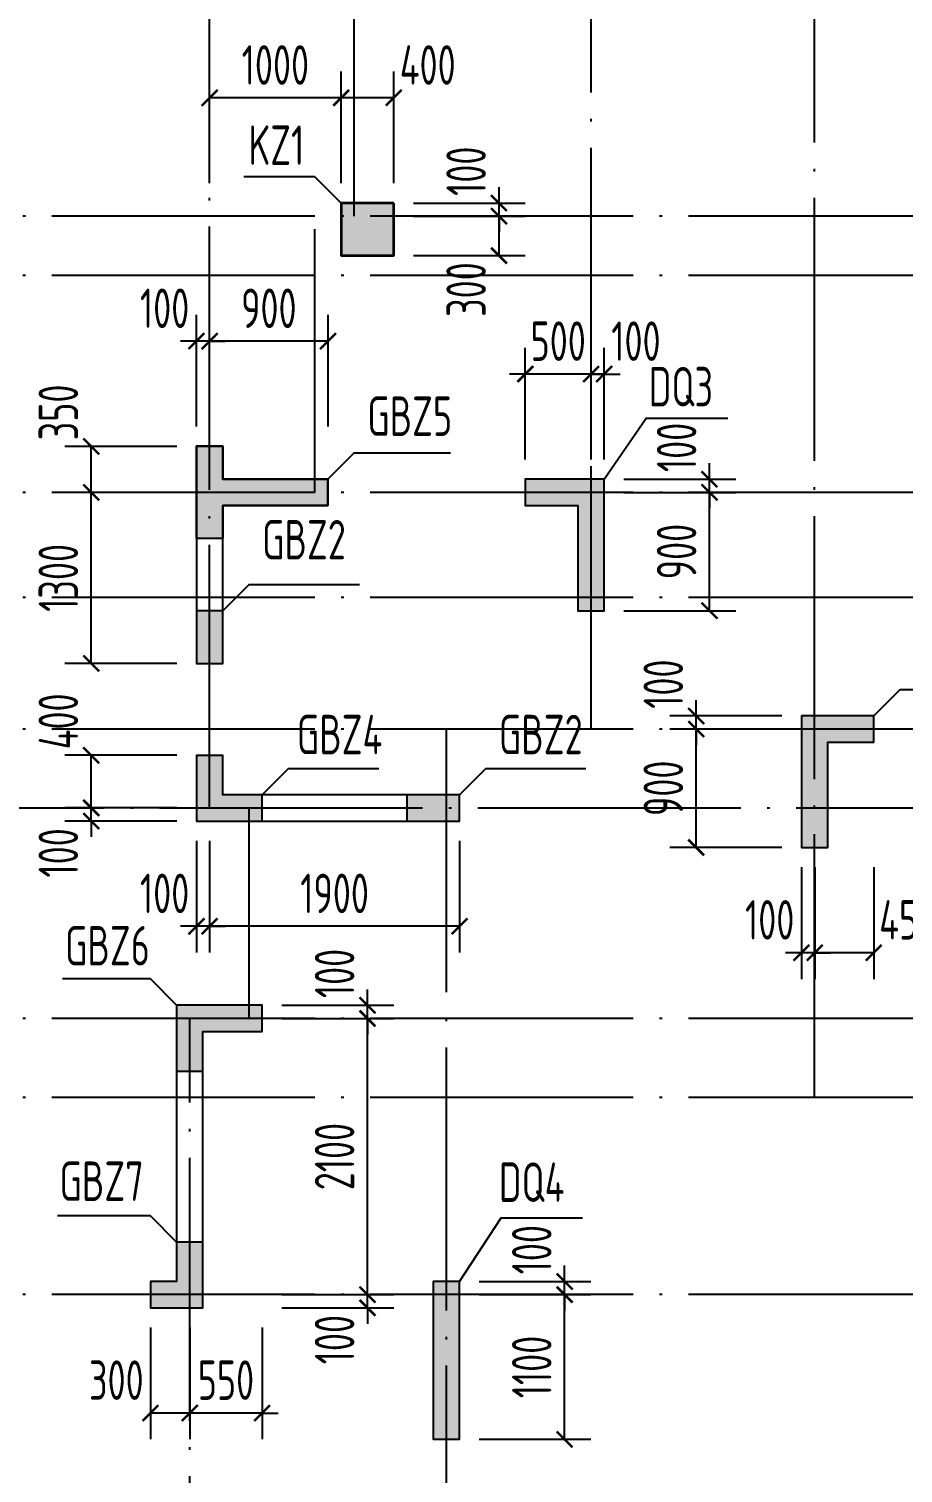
# Model space of a CAD drawing. Extents: x -668857 to 185752, y -270966 to 286822.
# Drawn here: x -304923 to -298277, y 133016 to 143997 of the extents above; entities that cross this region are included whole.
import ezdxf
from ezdxf.enums import TextEntityAlignment as Align

# ---------------------------------------------------------------- set-up
doc = ezdxf.new("R2010")
doc.units = 0
doc.header["$LTSCALE"] = 1000
doc.linetypes.add('DOTE', pattern=[2.42, 2, -0.2, 0.02, -0.2])
doc.layers.get('0').update_dxf_attribs({"linetype": 'CONTINUOUS'})
doc.layers.get('DEFPOINTS').update_dxf_attribs({"linetype": 'CONTINUOUS'})
for name, color, linetype in [('A-DOTE', 10, 'DOTE'), ('COLU_DE_TEXT', 7, 'CONTINUOUS'), ('LABEL', 1, 'CONTINUOUS'), ('S-Q墙实线', 6, 'CONTINUOUS'), ('S-Q墙标注', 3, 'CONTINUOUS'), ('S-X详图填充', 252, 'CONTINUOUS'), ('S-X详图实线', 4, 'CONTINUOUS'), ('S-Z柱实线', 6, 'CONTINUOUS'), ('S-Z柱编号', 6, 'CONTINUOUS')]:
    doc.layers.add(name, color=color, linetype=linetype)
doc.styles.add('TSSD_REIN', font='tssdeng.shx', dxfattribs={"width": 0.7, "height": 300, "bigfont": 'tssdchn.shx'})
doc.styles.add('结构文字', font='zstxt.shx', dxfattribs={"width": 0.7, "bigfont": 'zshz.shx'})
doc.dimstyles.new('STRUCK', dxfattribs={"dimtxt": 400, "dimasz": 121, "dimexe": 200, "dimexo": 150, "dimgap": 115, "dimtad": 1, "dimdec": 0, "dimdsep": 46, "dimtxsty": '结构文字', "dimblk": 'ARCHTICK', "dimcen": 400, "dimclrd": 3, "dimclre": 3, "dimclrt": 7, "dimadec": 0, "dimazin": 0, "dimtfac": 1, "dimtdec": 0, "dimtix": 1, "dimtmove": 2, "dimatfit": 3, "dimldrblk": '_DIMX', "dimfxl": 1, "dimtolj": 1, "dimtzin": 0, "dimarcsym": 0})

# ---------------------------------------------------------------- blocks, each defined once
blk = doc.blocks.new('20210726.16350016')
at = {"layer": 'A-DOTE'}
for p, q in [((18500, 13100.3), (18500, 21100)), ((19600, 17600), (19600, 21100)), ((21400, 13700), (21400, 21100)), ((23100, 10900), (23100, 21100)), ((55600, 17600), (3600, 17600)), ((19300, 15500), (19300, 17600)), ((55600, 17150), (3600, 17150)), ((55600, 15500), (3600, 15500)), ((55600, 14700), (3600, 14700)), ((55600, 13700), (3600, 13700)), ((20299.8, 13700), (20300, 3600)), ((3600, 13100.3), (55600, 13100.3)), ((18800, 11500), (18800, 13100)), ((55600, 11500), (3600, 11500)), ((18350, 3600), (18350, 11500)), ((55600, 10900), (3600, 10900)), ((55600, 9400), (3600, 9400))]:
    blk.add_line(p, q, dxfattribs=at)
blk = doc.blocks.new('_ArchTick')
at = {"color": 0, "linetype": 'ByBlock', "const_width": 0.15}
blk.add_lwpolyline([(-0.5, -0.5), (0.5, 0.5)], dxfattribs=at)
blk = doc.blocks.new('*D3234')
at = {"layer": 'DEFPOINTS', "color": 0, "transparency": 16777216}
for p in [(-301650, 134373), (-300850, 134373), (-301650, 133273)]:
    blk.add_point(p, dxfattribs=at)
at = {"layer": 'S-Q墙标注', "color": 3, "lineweight": -2, "transparency": 16777216}
for p, q in [((-301500, 134373), (-300650, 134373)), ((-300850, 133273), (-300850, 134373)), ((-301500, 133273), (-300650, 133273))]:
    blk.add_line(p, q, dxfattribs=at)
at = {"layer": 'S-Q墙标注', "color": 3, "lineweight": -2, "transparency": 16777216, "xscale": 121, "yscale": 121, "zscale": 121}
for p, rotation in [((-300850, 134373), 90), ((-300850, 133273), 270)]:
    blk.add_blockref('_ArchTick', p, dxfattribs=dict(at, rotation=rotation))
at = {"layer": 'S-Q墙标注', "color": 7, "transparency": 16777216, "insert": (-301100, 133823), "char_height": 300, "attachment_point": 5, "rotation": 90, "style": 'TSSD_REIN'}
blk.add_mtext('\\A1;1100', dxfattribs=at)
blk = doc.blocks.new('_DIMX')
blk.add_line((-150, 0), (150, 0))
at = {"const_width": 50}
blk.add_lwpolyline([(-70, -70), (70, 70)], dxfattribs=at)
blk = doc.blocks.new('*D3235')
at = {"layer": 'DEFPOINTS', "color": 0, "transparency": 16777216}
for p in [(-301650, 134473), (-300850, 134473), (-301650, 134373)]:
    blk.add_point(p, dxfattribs=at)
at = {"layer": 'S-Q墙标注', "color": 3, "lineweight": -2, "transparency": 16777216}
for p, q in [((-300850, 134473), (-300850, 134594)), ((-301500, 134473), (-300650, 134473)), ((-300850, 134373), (-300850, 134473)), ((-301500, 134373), (-300650, 134373)), ((-300850, 134373), (-300850, 134252))]:
    blk.add_line(p, q, dxfattribs=at)
at = {"layer": 'S-Q墙标注', "color": 3, "lineweight": -2, "transparency": 16777216, "xscale": 121, "yscale": 121, "zscale": 121}
for p, rotation in [((-300850, 134473), 270), ((-300850, 134373), 90)]:
    blk.add_blockref('_ArchTick', p, dxfattribs=dict(at, rotation=rotation))
at = {"layer": 'S-Q墙标注', "color": 7, "transparency": 16777216, "insert": (-301100, 134715), "char_height": 300, "attachment_point": 5, "rotation": 90, "style": 'TSSD_REIN'}
blk.add_mtext('\\A1;100', dxfattribs=at)
blk = doc.blocks.new('*D3244')
at = {"layer": 'DEFPOINTS', "color": 0, "transparency": 16777216}
for p in [(-299850, 138673), (-299050, 138673), (-299050, 137773)]:
    blk.add_point(p, dxfattribs=at)
at = {"layer": 'S-Q墙标注', "color": 3, "lineweight": -2, "transparency": 16777216}
for p, q in [((-299200, 138673), (-300050, 138673)), ((-299850, 137773), (-299850, 138673)), ((-299200, 137773), (-300050, 137773))]:
    blk.add_line(p, q, dxfattribs=at)
at = {"layer": 'S-Q墙标注', "color": 3, "lineweight": -2, "transparency": 16777216, "xscale": 121, "yscale": 121, "zscale": 121}
for p, rotation in [((-299850, 138673), 90), ((-299850, 137773), 270)]:
    blk.add_blockref('_ArchTick', p, dxfattribs=dict(at, rotation=rotation))
at = {"layer": 'S-Q墙标注', "color": 7, "transparency": 16777216, "insert": (-300100, 138223), "char_height": 300, "attachment_point": 5, "rotation": 90, "style": 'TSSD_REIN'}
blk.add_mtext('\\A1;900', dxfattribs=at)
blk = doc.blocks.new('*D3245')
at = {"layer": 'DEFPOINTS', "color": 0, "transparency": 16777216}
for p in [(-299850, 138773), (-299050, 138773), (-299050, 138673)]:
    blk.add_point(p, dxfattribs=at)
at = {"layer": 'S-Q墙标注', "color": 3, "lineweight": -2, "transparency": 16777216}
for p, q in [((-299850, 138773), (-299850, 138894)), ((-299200, 138773), (-300050, 138773)), ((-299850, 138673), (-299850, 138773)), ((-299200, 138673), (-300050, 138673)), ((-299850, 138673), (-299850, 138552))]:
    blk.add_line(p, q, dxfattribs=at)
at = {"layer": 'S-Q墙标注', "color": 3, "lineweight": -2, "transparency": 16777216, "xscale": 121, "yscale": 121, "zscale": 121}
for p, rotation in [((-299850, 138773), 270), ((-299850, 138673), 90)]:
    blk.add_blockref('_ArchTick', p, dxfattribs=dict(at, rotation=rotation))
at = {"layer": 'S-Q墙标注', "color": 7, "transparency": 16777216, "insert": (-300100, 139015), "char_height": 300, "attachment_point": 5, "rotation": 90, "style": 'TSSD_REIN'}
blk.add_mtext('\\A1;100', dxfattribs=at)
blk = doc.blocks.new('*D3246')
at = {"layer": 'DEFPOINTS', "color": 0, "transparency": 16777216}
for p in [(-298949, 137773), (-298500, 137773), (-298949, 136973)]:
    blk.add_point(p, dxfattribs=at)
at = {"layer": 'S-Q墙标注', "color": 3, "lineweight": -2, "transparency": 16777216}
for p, q in [((-298949, 137623), (-298949, 136773)), ((-298500, 137623), (-298500, 136773)), ((-298500, 136973), (-298949, 136973))]:
    blk.add_line(p, q, dxfattribs=at)
at = {"layer": 'S-Q墙标注', "color": 3, "lineweight": -2, "transparency": 16777216, "xscale": 121, "yscale": 121, "zscale": 121, "rotation": 180}
blk.add_blockref('_ArchTick', (-298949, 136973), dxfattribs=at)
at = {"layer": 'S-Q墙标注', "color": 3, "lineweight": -2, "transparency": 16777216, "xscale": 121, "yscale": 121, "zscale": 121}
blk.add_blockref('_ArchTick', (-298500, 136973), dxfattribs=at)
at = {"layer": 'S-Q墙标注', "color": 7, "transparency": 16777216, "insert": (-298242, 137223), "char_height": 300, "attachment_point": 5, "style": 'TSSD_REIN'}
blk.add_mtext('\\A1;450', dxfattribs=at)
blk = doc.blocks.new('*D3247')
at = {"layer": 'DEFPOINTS', "color": 0, "transparency": 16777216}
for p in [(-299050, 137773), (-298949, 137773), (-299050, 136973)]:
    blk.add_point(p, dxfattribs=at)
at = {"layer": 'S-Q墙标注', "color": 3, "lineweight": -2, "transparency": 16777216}
for p, q in [((-299050, 137623), (-299050, 136773)), ((-298949, 137623), (-298949, 136773)), ((-299050, 136973), (-299171, 136973)), ((-298949, 136973), (-299050, 136973)), ((-298949, 136973), (-298828, 136973))]:
    blk.add_line(p, q, dxfattribs=at)
at = {"layer": 'S-Q墙标注', "color": 3, "lineweight": -2, "transparency": 16777216, "xscale": 121, "yscale": 121, "zscale": 121}
blk.add_blockref('_ArchTick', (-299050, 136973), dxfattribs=at)
at = {"layer": 'S-Q墙标注', "color": 3, "lineweight": -2, "transparency": 16777216, "xscale": 121, "yscale": 121, "zscale": 121, "rotation": 180}
blk.add_blockref('_ArchTick', (-298949, 136973), dxfattribs=at)
at = {"layer": 'S-Q墙标注', "color": 7, "transparency": 16777216, "insert": (-299291, 137223), "char_height": 300, "attachment_point": 5, "style": 'TSSD_REIN'}
blk.add_mtext('\\A1;100', dxfattribs=at)
blk = doc.blocks.new('*D3248')
at = {"layer": 'DEFPOINTS', "color": 0, "transparency": 16777216}
for p in [(-304449, 138074), (-303649, 138074), (-303649, 137974)]:
    blk.add_point(p, dxfattribs=at)
at = {"layer": 'S-Q墙标注', "color": 3, "lineweight": -2, "transparency": 16777216}
for p, q in [((-304449, 138074), (-304449, 138195)), ((-303799, 138074), (-304649, 138074)), ((-304449, 137974), (-304449, 138074)), ((-303799, 137974), (-304649, 137974)), ((-304449, 137974), (-304449, 137853))]:
    blk.add_line(p, q, dxfattribs=at)
at = {"layer": 'S-Q墙标注', "color": 3, "lineweight": -2, "transparency": 16777216, "xscale": 121, "yscale": 121, "zscale": 121}
for p, rotation in [((-304449, 138074), 270), ((-304449, 137974), 90)]:
    blk.add_blockref('_ArchTick', p, dxfattribs=dict(at, rotation=rotation))
at = {"layer": 'S-Q墙标注', "color": 7, "transparency": 16777216, "insert": (-304699, 137732), "char_height": 300, "attachment_point": 5, "rotation": 90, "style": 'TSSD_REIN'}
blk.add_mtext('\\A1;100', dxfattribs=at)
blk = doc.blocks.new('*D3249')
at = {"layer": 'DEFPOINTS', "color": 0, "transparency": 16777216}
for p in [(-304449, 138474), (-303649, 138474), (-303649, 138074)]:
    blk.add_point(p, dxfattribs=at)
at = {"layer": 'S-Q墙标注', "color": 3, "lineweight": -2, "transparency": 16777216}
for p, q in [((-303799, 138474), (-304649, 138474)), ((-304449, 138074), (-304449, 138474)), ((-303799, 138074), (-304649, 138074))]:
    blk.add_line(p, q, dxfattribs=at)
at = {"layer": 'S-Q墙标注', "color": 3, "lineweight": -2, "transparency": 16777216, "xscale": 121, "yscale": 121, "zscale": 121}
for p, rotation in [((-304449, 138474), 90), ((-304449, 138074), 270)]:
    blk.add_blockref('_ArchTick', p, dxfattribs=dict(at, rotation=rotation))
at = {"layer": 'S-Q墙标注', "color": 7, "transparency": 16777216, "insert": (-304699, 138732), "char_height": 300, "attachment_point": 5, "rotation": 90, "style": 'TSSD_REIN'}
blk.add_mtext('\\A1;400', dxfattribs=at)
blk = doc.blocks.new('*D3250')
at = {"layer": 'DEFPOINTS', "color": 0, "transparency": 16777216}
for p in [(-303549, 137974), (-301649, 137974), (-303549, 137174)]:
    blk.add_point(p, dxfattribs=at)
at = {"layer": 'S-Q墙标注', "color": 3, "lineweight": -2, "transparency": 16777216}
for p, q in [((-303549, 137824), (-303549, 136974)), ((-301649, 137824), (-301649, 136974)), ((-301649, 137174), (-303549, 137174))]:
    blk.add_line(p, q, dxfattribs=at)
at = {"layer": 'S-Q墙标注', "color": 3, "lineweight": -2, "transparency": 16777216, "xscale": 121, "yscale": 121, "zscale": 121, "rotation": 180}
blk.add_blockref('_ArchTick', (-303549, 137174), dxfattribs=at)
at = {"layer": 'S-Q墙标注', "color": 3, "lineweight": -2, "transparency": 16777216, "xscale": 121, "yscale": 121, "zscale": 121}
blk.add_blockref('_ArchTick', (-301649, 137174), dxfattribs=at)
at = {"layer": 'S-Q墙标注', "color": 7, "transparency": 16777216, "insert": (-302599, 137424), "char_height": 300, "attachment_point": 5, "style": 'TSSD_REIN'}
blk.add_mtext('\\A1;1900', dxfattribs=at)
blk = doc.blocks.new('*D3251')
at = {"layer": 'DEFPOINTS', "color": 0, "transparency": 16777216}
for p in [(-303649, 137974), (-303549, 137974), (-303649, 137174)]:
    blk.add_point(p, dxfattribs=at)
at = {"layer": 'S-Q墙标注', "color": 3, "lineweight": -2, "transparency": 16777216}
for p, q in [((-303649, 137824), (-303649, 136974)), ((-303549, 137824), (-303549, 136974)), ((-303649, 137174), (-303770, 137174)), ((-303549, 137174), (-303649, 137174)), ((-303549, 137174), (-303428, 137174))]:
    blk.add_line(p, q, dxfattribs=at)
at = {"layer": 'S-Q墙标注', "color": 3, "lineweight": -2, "transparency": 16777216, "xscale": 121, "yscale": 121, "zscale": 121}
blk.add_blockref('_ArchTick', (-303649, 137174), dxfattribs=at)
at = {"layer": 'S-Q墙标注', "color": 3, "lineweight": -2, "transparency": 16777216, "xscale": 121, "yscale": 121, "zscale": 121, "rotation": 180}
blk.add_blockref('_ArchTick', (-303549, 137174), dxfattribs=at)
at = {"layer": 'S-Q墙标注', "color": 7, "transparency": 16777216, "insert": (-303891, 137424), "char_height": 300, "attachment_point": 5, "style": 'TSSD_REIN'}
blk.add_mtext('\\A1;100', dxfattribs=at)
blk = doc.blocks.new('*D3252')
at = {"layer": 'DEFPOINTS', "color": 0, "transparency": 16777216}
for p in [(-300549, 140473), (-299749, 140473), (-300549, 139573)]:
    blk.add_point(p, dxfattribs=at)
at = {"layer": 'S-Q墙标注', "color": 3, "lineweight": -2, "transparency": 16777216}
for p, q in [((-300399, 140473), (-299549, 140473)), ((-299749, 139573), (-299749, 140473)), ((-300399, 139573), (-299549, 139573))]:
    blk.add_line(p, q, dxfattribs=at)
at = {"layer": 'S-Q墙标注', "color": 3, "lineweight": -2, "transparency": 16777216, "xscale": 121, "yscale": 121, "zscale": 121}
for p, rotation in [((-299749, 140473), 90), ((-299749, 139573), 270)]:
    blk.add_blockref('_ArchTick', p, dxfattribs=dict(at, rotation=rotation))
at = {"layer": 'S-Q墙标注', "color": 7, "transparency": 16777216, "insert": (-299999, 140023), "char_height": 300, "attachment_point": 5, "rotation": 90, "style": 'TSSD_REIN'}
blk.add_mtext('\\A1;900', dxfattribs=at)
blk = doc.blocks.new('*D3253')
at = {"layer": 'DEFPOINTS', "color": 0, "transparency": 16777216}
for p in [(-300549, 140573), (-299749, 140573), (-300549, 140473)]:
    blk.add_point(p, dxfattribs=at)
at = {"layer": 'S-Q墙标注', "color": 3, "lineweight": -2, "transparency": 16777216}
for p, q in [((-299749, 140573), (-299749, 140694)), ((-300399, 140573), (-299549, 140573)), ((-299749, 140473), (-299749, 140573)), ((-300399, 140473), (-299549, 140473)), ((-299749, 140473), (-299749, 140352))]:
    blk.add_line(p, q, dxfattribs=at)
at = {"layer": 'S-Q墙标注', "color": 3, "lineweight": -2, "transparency": 16777216, "xscale": 121, "yscale": 121, "zscale": 121}
for p, rotation in [((-299749, 140573), 270), ((-299749, 140473), 90)]:
    blk.add_blockref('_ArchTick', p, dxfattribs=dict(at, rotation=rotation))
at = {"layer": 'S-Q墙标注', "color": 7, "transparency": 16777216, "insert": (-299999, 140815), "char_height": 300, "attachment_point": 5, "rotation": 90, "style": 'TSSD_REIN'}
blk.add_mtext('\\A1;100', dxfattribs=at)
blk = doc.blocks.new('*D3254')
at = {"layer": 'DEFPOINTS', "color": 0, "transparency": 16777216}
for p in [(-300649, 141373), (-300649, 140573), (-300549, 140573)]:
    blk.add_point(p, dxfattribs=at)
at = {"layer": 'S-Q墙标注', "color": 3, "lineweight": -2, "transparency": 16777216}
for p, q in [((-300649, 140723), (-300649, 141573)), ((-300549, 140723), (-300549, 141573)), ((-300649, 141373), (-300770, 141373)), ((-300549, 141373), (-300649, 141373)), ((-300549, 141373), (-300428, 141373))]:
    blk.add_line(p, q, dxfattribs=at)
at = {"layer": 'S-Q墙标注', "color": 3, "lineweight": -2, "transparency": 16777216, "xscale": 121, "yscale": 121, "zscale": 121}
blk.add_blockref('_ArchTick', (-300649, 141373), dxfattribs=at)
at = {"layer": 'S-Q墙标注', "color": 3, "lineweight": -2, "transparency": 16777216, "xscale": 121, "yscale": 121, "zscale": 121, "rotation": 180}
blk.add_blockref('_ArchTick', (-300549, 141373), dxfattribs=at)
at = {"layer": 'S-Q墙标注', "color": 7, "transparency": 16777216, "insert": (-300308, 141623), "char_height": 300, "attachment_point": 5, "style": 'TSSD_REIN'}
blk.add_mtext('\\A1;100', dxfattribs=at)
blk = doc.blocks.new('*D3255')
at = {"layer": 'DEFPOINTS', "color": 0, "transparency": 16777216}
for p in [(-301149, 141373), (-301149, 140573), (-300649, 140573)]:
    blk.add_point(p, dxfattribs=at)
at = {"layer": 'S-Q墙标注', "color": 3, "lineweight": -2, "transparency": 16777216}
for p, q in [((-301149, 140723), (-301149, 141573)), ((-300649, 140723), (-300649, 141573)), ((-301149, 141373), (-301270, 141373)), ((-300649, 141373), (-301149, 141373)), ((-300649, 141373), (-300528, 141373))]:
    blk.add_line(p, q, dxfattribs=at)
at = {"layer": 'S-Q墙标注', "color": 3, "lineweight": -2, "transparency": 16777216, "xscale": 121, "yscale": 121, "zscale": 121}
blk.add_blockref('_ArchTick', (-301149, 141373), dxfattribs=at)
at = {"layer": 'S-Q墙标注', "color": 3, "lineweight": -2, "transparency": 16777216, "xscale": 121, "yscale": 121, "zscale": 121, "rotation": 180}
blk.add_blockref('_ArchTick', (-300649, 141373), dxfattribs=at)
at = {"layer": 'S-Q墙标注', "color": 7, "transparency": 16777216, "insert": (-300899, 141623), "char_height": 300, "attachment_point": 5, "style": 'TSSD_REIN'}
blk.add_mtext('\\A1;500', dxfattribs=at)
blk = doc.blocks.new('*D3256')
at = {"layer": 'DEFPOINTS', "color": 0, "transparency": 16777216}
for p in [(-303149, 134373), (-302349, 134373), (-303149, 134273)]:
    blk.add_point(p, dxfattribs=at)
at = {"layer": 'S-Q墙标注', "color": 3, "lineweight": -2, "transparency": 16777216}
for p, q in [((-302349, 134373), (-302349, 134494)), ((-302999, 134373), (-302149, 134373)), ((-302349, 134273), (-302349, 134373)), ((-302999, 134273), (-302149, 134273)), ((-302349, 134273), (-302349, 134152))]:
    blk.add_line(p, q, dxfattribs=at)
at = {"layer": 'S-Q墙标注', "color": 3, "lineweight": -2, "transparency": 16777216, "xscale": 121, "yscale": 121, "zscale": 121}
for p, rotation in [((-302349, 134373), 270), ((-302349, 134273), 90)]:
    blk.add_blockref('_ArchTick', p, dxfattribs=dict(at, rotation=rotation))
at = {"layer": 'S-Q墙标注', "color": 7, "transparency": 16777216, "insert": (-302599, 134031), "char_height": 300, "attachment_point": 5, "rotation": 90, "style": 'TSSD_REIN'}
blk.add_mtext('\\A1;100', dxfattribs=at)
blk = doc.blocks.new('*D3257')
at = {"layer": 'DEFPOINTS', "color": 0, "transparency": 16777216}
for p in [(-303149, 136473), (-302349, 136473), (-303149, 134373)]:
    blk.add_point(p, dxfattribs=at)
at = {"layer": 'S-Q墙标注', "color": 3, "lineweight": -2, "transparency": 16777216}
for p, q in [((-302999, 136473), (-302149, 136473)), ((-302349, 134373), (-302349, 136473)), ((-302999, 134373), (-302149, 134373))]:
    blk.add_line(p, q, dxfattribs=at)
at = {"layer": 'S-Q墙标注', "color": 3, "lineweight": -2, "transparency": 16777216, "xscale": 121, "yscale": 121, "zscale": 121}
for p, rotation in [((-302349, 136473), 90), ((-302349, 134373), 270)]:
    blk.add_blockref('_ArchTick', p, dxfattribs=dict(at, rotation=rotation))
at = {"layer": 'S-Q墙标注', "color": 7, "transparency": 16777216, "insert": (-302599, 135423), "char_height": 300, "attachment_point": 5, "rotation": 90, "style": 'TSSD_REIN'}
blk.add_mtext('\\A1;2100', dxfattribs=at)
blk = doc.blocks.new('*D3258')
at = {"layer": 'DEFPOINTS', "color": 0, "transparency": 16777216}
for p in [(-303149, 136573), (-302349, 136573), (-303149, 136473)]:
    blk.add_point(p, dxfattribs=at)
at = {"layer": 'S-Q墙标注', "color": 3, "lineweight": -2, "transparency": 16777216}
for p, q in [((-302349, 136573), (-302349, 136694)), ((-302999, 136573), (-302149, 136573)), ((-302349, 136473), (-302349, 136573)), ((-302999, 136473), (-302149, 136473)), ((-302349, 136473), (-302349, 136352))]:
    blk.add_line(p, q, dxfattribs=at)
at = {"layer": 'S-Q墙标注', "color": 3, "lineweight": -2, "transparency": 16777216, "xscale": 121, "yscale": 121, "zscale": 121}
for p, rotation in [((-302349, 136573), 270), ((-302349, 136473), 90)]:
    blk.add_blockref('_ArchTick', p, dxfattribs=dict(at, rotation=rotation))
at = {"layer": 'S-Q墙标注', "color": 7, "transparency": 16777216, "insert": (-302599, 136815), "char_height": 300, "attachment_point": 5, "rotation": 90, "style": 'TSSD_REIN'}
blk.add_mtext('\\A1;100', dxfattribs=at)
blk = doc.blocks.new('*D3628')
at = {"layer": 'DEFPOINTS', "color": 0, "transparency": 16777216}
for p in [(-303699, 134273), (-303150, 134273), (-303699, 133473)]:
    blk.add_point(p, dxfattribs=at)
at = {"layer": 'S-Q墙标注', "color": 3, "lineweight": -2, "transparency": 16777216}
for p, q in [((-303699, 134123), (-303699, 133273)), ((-303150, 134123), (-303150, 133273)), ((-303699, 133473), (-303820, 133473)), ((-303150, 133473), (-303699, 133473)), ((-303150, 133473), (-303029, 133473))]:
    blk.add_line(p, q, dxfattribs=at)
at = {"layer": 'S-Q墙标注', "color": 3, "lineweight": -2, "transparency": 16777216, "xscale": 121, "yscale": 121, "zscale": 121}
blk.add_blockref('_ArchTick', (-303699, 133473), dxfattribs=at)
at = {"layer": 'S-Q墙标注', "color": 3, "lineweight": -2, "transparency": 16777216, "xscale": 121, "yscale": 121, "zscale": 121, "rotation": 180}
blk.add_blockref('_ArchTick', (-303150, 133473), dxfattribs=at)
at = {"layer": 'S-Q墙标注', "color": 7, "transparency": 16777216, "insert": (-303425, 133723), "char_height": 300, "attachment_point": 5, "style": 'TSSD_REIN'}
blk.add_mtext('\\A1;550', dxfattribs=at)
blk = doc.blocks.new('*D3629')
at = {"layer": 'DEFPOINTS', "color": 0, "transparency": 16777216}
for p in [(-303999, 134273), (-303699, 134273), (-303999, 133473)]:
    blk.add_point(p, dxfattribs=at)
at = {"layer": 'S-Q墙标注', "color": 3, "lineweight": -2, "transparency": 16777216}
for p, q in [((-303999, 134123), (-303999, 133273)), ((-303699, 134123), (-303699, 133273)), ((-303699, 133473), (-303999, 133473))]:
    blk.add_line(p, q, dxfattribs=at)
at = {"layer": 'S-Q墙标注', "color": 3, "lineweight": -2, "transparency": 16777216, "xscale": 121, "yscale": 121, "zscale": 121, "rotation": 180}
blk.add_blockref('_ArchTick', (-303999, 133473), dxfattribs=at)
at = {"layer": 'S-Q墙标注', "color": 3, "lineweight": -2, "transparency": 16777216, "xscale": 121, "yscale": 121, "zscale": 121}
blk.add_blockref('_ArchTick', (-303699, 133473), dxfattribs=at)
at = {"layer": 'S-Q墙标注', "color": 7, "transparency": 16777216, "insert": (-304258, 133723), "char_height": 300, "attachment_point": 5, "style": 'TSSD_REIN'}
blk.add_mtext('\\A1;300', dxfattribs=at)
blk = doc.blocks.new('*D3658')
at = {"layer": 'DEFPOINTS', "color": 0, "transparency": 16777216}
for p in [(-302149, 142673), (-301349, 142673), (-302149, 142573)]:
    blk.add_point(p, dxfattribs=at)
at = {"layer": 'S-Q墙标注', "color": 3, "lineweight": -2, "transparency": 16777216}
for p, q in [((-301349, 142673), (-301349, 142794)), ((-301999, 142673), (-301149, 142673)), ((-301349, 142573), (-301349, 142673)), ((-301999, 142573), (-301149, 142573)), ((-301349, 142573), (-301349, 142452))]:
    blk.add_line(p, q, dxfattribs=at)
at = {"layer": 'S-Q墙标注', "color": 3, "lineweight": -2, "transparency": 16777216, "xscale": 121, "yscale": 121, "zscale": 121}
for p, rotation in [((-301349, 142673), 270), ((-301349, 142573), 90)]:
    blk.add_blockref('_ArchTick', p, dxfattribs=dict(at, rotation=rotation))
at = {"layer": 'S-Q墙标注', "color": 7, "transparency": 16777216, "insert": (-301599, 142915), "char_height": 300, "attachment_point": 5, "rotation": 90, "style": 'TSSD_REIN'}
blk.add_mtext('\\A1;100', dxfattribs=at)
blk = doc.blocks.new('*D3661')
at = {"layer": 'DEFPOINTS', "color": 0, "transparency": 16777216}
for p in [(-302149, 142573), (-301349, 142573), (-302149, 142273)]:
    blk.add_point(p, dxfattribs=at)
at = {"layer": 'S-Q墙标注', "color": 3, "lineweight": -2, "transparency": 16777216}
for p, q in [((-301999, 142573), (-301149, 142573)), ((-301349, 142273), (-301349, 142573)), ((-301999, 142273), (-301149, 142273))]:
    blk.add_line(p, q, dxfattribs=at)
at = {"layer": 'S-Q墙标注', "color": 3, "lineweight": -2, "transparency": 16777216, "xscale": 121, "yscale": 121, "zscale": 121}
for p, rotation in [((-301349, 142573), 90), ((-301349, 142273), 270)]:
    blk.add_blockref('_ArchTick', p, dxfattribs=dict(at, rotation=rotation))
at = {"layer": 'S-Q墙标注', "color": 7, "transparency": 16777216, "insert": (-301599, 142015), "char_height": 300, "attachment_point": 5, "rotation": 90, "style": 'TSSD_REIN'}
blk.add_mtext('\\A1;300', dxfattribs=at)
blk = doc.blocks.new('*D3662')
at = {"layer": 'DEFPOINTS', "color": 0, "transparency": 16777216}
for p in [(-302549, 143473), (-302549, 142673), (-302149, 142673)]:
    blk.add_point(p, dxfattribs=at)
at = {"layer": 'S-Q墙标注', "color": 3, "lineweight": -2, "transparency": 16777216}
for p, q in [((-302549, 142823), (-302549, 143673)), ((-302149, 142823), (-302149, 143673)), ((-302149, 143473), (-302549, 143473))]:
    blk.add_line(p, q, dxfattribs=at)
at = {"layer": 'S-Q墙标注', "color": 3, "lineweight": -2, "transparency": 16777216, "xscale": 121, "yscale": 121, "zscale": 121, "rotation": 180}
blk.add_blockref('_ArchTick', (-302549, 143473), dxfattribs=at)
at = {"layer": 'S-Q墙标注', "color": 3, "lineweight": -2, "transparency": 16777216, "xscale": 121, "yscale": 121, "zscale": 121}
blk.add_blockref('_ArchTick', (-302149, 143473), dxfattribs=at)
at = {"layer": 'S-Q墙标注', "color": 7, "transparency": 16777216, "insert": (-301891, 143723), "char_height": 300, "attachment_point": 5, "style": 'TSSD_REIN'}
blk.add_mtext('\\A1;400', dxfattribs=at)
blk = doc.blocks.new('*D3664')
at = {"layer": 'DEFPOINTS', "color": 0, "transparency": 16777216}
for p in [(-303549, 143473), (-303549, 142673), (-302549, 142673)]:
    blk.add_point(p, dxfattribs=at)
at = {"layer": 'S-Q墙标注', "color": 3, "lineweight": -2, "transparency": 16777216}
for p, q in [((-303549, 142823), (-303549, 143673)), ((-302549, 142823), (-302549, 143673)), ((-302549, 143473), (-303549, 143473))]:
    blk.add_line(p, q, dxfattribs=at)
at = {"layer": 'S-Q墙标注', "color": 3, "lineweight": -2, "transparency": 16777216, "xscale": 121, "yscale": 121, "zscale": 121, "rotation": 180}
blk.add_blockref('_ArchTick', (-303549, 143473), dxfattribs=at)
at = {"layer": 'S-Q墙标注', "color": 3, "lineweight": -2, "transparency": 16777216, "xscale": 121, "yscale": 121, "zscale": 121}
blk.add_blockref('_ArchTick', (-302549, 143473), dxfattribs=at)
at = {"layer": 'S-Q墙标注', "color": 7, "transparency": 16777216, "insert": (-303049, 143723), "char_height": 300, "attachment_point": 5, "style": 'TSSD_REIN'}
blk.add_mtext('\\A1;1000', dxfattribs=at)
blk = doc.blocks.new('*D3700')
at = {"layer": 'DEFPOINTS', "color": 0, "transparency": 16777216}
for p in [(-304449, 140473), (-303649, 140473), (-303649, 139173)]:
    blk.add_point(p, dxfattribs=at)
at = {"layer": 'S-Q墙标注', "color": 3, "lineweight": -2, "transparency": 16777216}
for p, q in [((-303799, 140473), (-304649, 140473)), ((-304449, 139173), (-304449, 140473)), ((-303799, 139173), (-304649, 139173))]:
    blk.add_line(p, q, dxfattribs=at)
at = {"layer": 'S-Q墙标注', "color": 3, "lineweight": -2, "transparency": 16777216, "xscale": 121, "yscale": 121, "zscale": 121}
for p, rotation in [((-304449, 140473), 90), ((-304449, 139173), 270)]:
    blk.add_blockref('_ArchTick', p, dxfattribs=dict(at, rotation=rotation))
at = {"layer": 'S-Q墙标注', "color": 7, "transparency": 16777216, "insert": (-304699, 139823), "char_height": 300, "attachment_point": 5, "rotation": 90, "style": 'TSSD_REIN'}
blk.add_mtext('\\A1;1300', dxfattribs=at)
blk = doc.blocks.new('*D3701')
at = {"layer": 'DEFPOINTS', "color": 0, "transparency": 16777216}
for p in [(-304449, 140823), (-303649, 140823), (-303649, 140473)]:
    blk.add_point(p, dxfattribs=at)
at = {"layer": 'S-Q墙标注', "color": 3, "lineweight": -2, "transparency": 16777216}
for p, q in [((-303799, 140823), (-304649, 140823)), ((-304449, 140473), (-304449, 140823)), ((-303799, 140473), (-304649, 140473))]:
    blk.add_line(p, q, dxfattribs=at)
at = {"layer": 'S-Q墙标注', "color": 3, "lineweight": -2, "transparency": 16777216, "xscale": 121, "yscale": 121, "zscale": 121}
for p, rotation in [((-304449, 140823), 90), ((-304449, 140473), 270)]:
    blk.add_blockref('_ArchTick', p, dxfattribs=dict(at, rotation=rotation))
at = {"layer": 'S-Q墙标注', "color": 7, "transparency": 16777216, "insert": (-304699, 141081), "char_height": 300, "attachment_point": 5, "rotation": 90, "style": 'TSSD_REIN'}
blk.add_mtext('\\A1;350', dxfattribs=at)
blk = doc.blocks.new('*D3702')
at = {"layer": 'DEFPOINTS', "color": 0, "transparency": 16777216}
for p in [(-303549, 141623), (-303549, 140823), (-302649, 140823)]:
    blk.add_point(p, dxfattribs=at)
at = {"layer": 'S-Q墙标注', "color": 3, "lineweight": -2, "transparency": 16777216}
for p, q in [((-303549, 140973), (-303549, 141823)), ((-302649, 140973), (-302649, 141823)), ((-302649, 141623), (-303549, 141623))]:
    blk.add_line(p, q, dxfattribs=at)
at = {"layer": 'S-Q墙标注', "color": 3, "lineweight": -2, "transparency": 16777216, "xscale": 121, "yscale": 121, "zscale": 121, "rotation": 180}
blk.add_blockref('_ArchTick', (-303549, 141623), dxfattribs=at)
at = {"layer": 'S-Q墙标注', "color": 3, "lineweight": -2, "transparency": 16777216, "xscale": 121, "yscale": 121, "zscale": 121}
blk.add_blockref('_ArchTick', (-302649, 141623), dxfattribs=at)
at = {"layer": 'S-Q墙标注', "color": 7, "transparency": 16777216, "insert": (-303099, 141873), "char_height": 300, "attachment_point": 5, "style": 'TSSD_REIN'}
blk.add_mtext('\\A1;900', dxfattribs=at)
blk = doc.blocks.new('*D3703')
at = {"layer": 'DEFPOINTS', "color": 0, "transparency": 16777216}
for p in [(-303649, 141623), (-303649, 140823), (-303549, 140823)]:
    blk.add_point(p, dxfattribs=at)
at = {"layer": 'S-Q墙标注', "color": 3, "lineweight": -2, "transparency": 16777216}
for p, q in [((-303649, 140973), (-303649, 141823)), ((-303549, 140973), (-303549, 141823)), ((-303649, 141623), (-303770, 141623)), ((-303549, 141623), (-303649, 141623)), ((-303549, 141623), (-303428, 141623))]:
    blk.add_line(p, q, dxfattribs=at)
at = {"layer": 'S-Q墙标注', "color": 3, "lineweight": -2, "transparency": 16777216, "xscale": 121, "yscale": 121, "zscale": 121}
blk.add_blockref('_ArchTick', (-303649, 141623), dxfattribs=at)
at = {"layer": 'S-Q墙标注', "color": 3, "lineweight": -2, "transparency": 16777216, "xscale": 121, "yscale": 121, "zscale": 121, "rotation": 180}
blk.add_blockref('_ArchTick', (-303549, 141623), dxfattribs=at)
at = {"layer": 'S-Q墙标注', "color": 7, "transparency": 16777216, "insert": (-303891, 141873), "char_height": 300, "attachment_point": 5, "style": 'TSSD_REIN'}
blk.add_mtext('\\A1;100', dxfattribs=at)

msp = doc.modelspace()

# ---------------------------------------------------------------- hatches: boundary and pattern name
at = {"layer": 'S-X详图填充'}
h = msp.add_hatch(color=256, dxfattribs=at)
h.dxf.hatch_style = 1
h.paths.add_polyline_path([(-302149.5, 142673.27), (-302549.5, 142673.27), (-302549.5, 142273.27), (-302149.5, 142273.27)])
h = msp.add_hatch(color=256, dxfattribs=at)
h.dxf.hatch_style = 1
h.paths.add_polyline_path([(-303449.5, 140122.81), (-303649.5, 140122.81), (-303649.5, 140823.27), (-303449.5, 140823.27), (-303449.5, 140573.27), (-302649.37, 140573.28), (-302649.37, 140373.28), (-303449.5, 140373.27)])
h = msp.add_hatch(color=256, dxfattribs=at)
h.dxf.hatch_style = 1
h.paths.add_polyline_path([(-300549.5, 140573.27), (-301149.41, 140573.27), (-301149.41, 140373.27), (-300749.5, 140373.27), (-300749.5, 139573.27), (-300549.5, 139573.27)])
h = msp.add_hatch(color=256, dxfattribs=at)
h.dxf.hatch_style = 1
h.paths.add_polyline_path([(-303449.5, 139573.27), (-303649.5, 139573.27), (-303649.5, 139173.27), (-303449.5, 139173.27)])
h = msp.add_hatch(color=256, dxfattribs=at)
h.dxf.hatch_style = 1
h.paths.add_polyline_path([(-299049.5, 138773.27), (-299049.5, 137773.27), (-298849.5, 137773.27), (-298849.5, 138573.27), (-298499.59, 138573.27), (-298499.59, 138773.27)])
h = msp.add_hatch(color=256, dxfattribs=at)
h.dxf.hatch_style = 1
h.paths.add_polyline_path([(-303149.5, 137973.54), (-303149.5, 138173.54), (-303449.5, 138173.54), (-303449.5, 138473.54), (-303649.5, 138473.54), (-303649.5, 137973.54)])
h = msp.add_hatch(color=256, dxfattribs=at)
h.dxf.hatch_style = 1
h.paths.add_polyline_path([(-302049.5, 138173.54), (-302049.5, 137973.54), (-301649.5, 137973.54), (-301649.5, 138173.54)])
h = msp.add_hatch(color=256, dxfattribs=at)
h.dxf.hatch_style = 1
h.paths.add_polyline_path([(-303799.5, 136073.27), (-303599.5, 136073.27), (-303599.5, 136373.27), (-303149.62, 136373.27), (-303149.62, 136573.27), (-303799.5, 136573.27)])
h = msp.add_hatch(color=256, dxfattribs=at)
h.dxf.hatch_style = 1
h.paths.add_polyline_path([(-303599.5, 134773.27), (-303799.5, 134773.27), (-303799.5, 134473.27), (-303999.5, 134473.27), (-303999.5, 134273.27), (-303599.5, 134273.27)])
h = msp.add_hatch(color=256, dxfattribs=at)
h.dxf.hatch_style = 1
h.paths.add_polyline_path([(-301849.51, 133273.27), (-301649.51, 133273.27), (-301649.51, 134473.27), (-301849.51, 134473.27)])

# ---------------------------------------------------------------- linework, layer by layer
at = {"layer": 'LABEL'}
msp.add_lwpolyline([(-302549.5, 142673.27), (-302749.5, 142873.27), (-303288.45, 142873.27)], dxfattribs=at)
at = {"layer": 'S-Q墙实线'}
for points in [[(-303649.5, 140473.27), (-303649.5, 139173.27), (-303449.5, 139173.27), (-303449.5, 140373.27), (-302649.89, 140373.27), (-302649.89, 140573.27), (-303449.5, 140573.27), (-303449.5, 140823.27), (-303649.5, 140823.27)], [(-300549.5, 140573.27), (-301149.41, 140573.27), (-301149.41, 140373.27), (-300749.5, 140373.27), (-300749.5, 139573.27), (-300549.5, 139573.27)], [(-299049.5, 138773.27), (-299049.5, 137773.27), (-298849.5, 137773.27), (-298849.5, 138573.27), (-298499.59, 138573.27), (-298499.59, 138773.27)], [(-303449.5, 138173.54), (-303449.5, 138473.54), (-303649.5, 138473.54), (-303649.5, 137973.54), (-303249.62, 137973.54), (-301649.5, 137973.54), (-301649.5, 138173.54), (-303249.62, 138173.54)], [(-303599.5, 134273.27), (-303599.5, 135873.28), (-303599.5, 136373.27), (-303149.62, 136373.27), (-303149.62, 136573.27), (-303799.5, 136573.27), (-303799.5, 135873.28), (-303799.5, 134473.27), (-303999.5, 134473.27), (-303999.5, 134273.27)], [(-301649.51, 133273.27), (-301649.51, 134473.27), (-301849.51, 134473.27), (-301849.51, 133273.27)]]:
    msp.add_lwpolyline(points, close=True, dxfattribs=at)
at = {"layer": 'S-X详图实线'}
for points in [[(-302149.5, 142673.27), (-302549.5, 142673.27), (-302549.5, 142273.27), (-302149.5, 142273.27), (-302149.5, 142673.27)], [(-303449.5, 140122.81), (-303649.5, 140122.81), (-303649.5, 140823.27), (-303449.5, 140823.27), (-303449.5, 140573.27), (-302649.37, 140573.27), (-302649.37, 140373.27), (-303449.5, 140373.27), (-303449.5, 140373.27)], [(-300549.5, 140573.27), (-301149.41, 140573.27), (-301149.41, 140373.27), (-300749.5, 140373.27), (-300749.5, 139573.27), (-300549.5, 139573.27), (-300549.5, 140573.27)], [(-303449.5, 139573.27), (-303649.5, 139573.27), (-303649.5, 139173.27), (-303449.5, 139173.27), (-303449.5, 139573.27)], [(-299049.5, 138773.27), (-299049.5, 137773.27), (-298849.5, 137773.27), (-298849.5, 138573.27), (-298499.59, 138573.27), (-298499.59, 138773.27), (-299049.5, 138773.27)], [(-303149.5, 137973.54), (-303149.5, 138173.54), (-303449.5, 138173.54), (-303449.5, 138473.54), (-303649.5, 138473.54), (-303649.5, 137973.54), (-303149.5, 137973.54)], [(-302049.5, 138173.54), (-302049.5, 137973.54), (-301649.5, 137973.54), (-301649.5, 138173.54), (-302049.5, 138173.54)], [(-303799.5, 136073.27), (-303599.5, 136073.27), (-303599.5, 136373.27), (-303149.62, 136373.27), (-303149.62, 136573.27), (-303799.5, 136573.27), (-303799.5, 136073.27)], [(-303599.5, 134773.27), (-303799.5, 134773.27), (-303799.5, 134473.27), (-303999.5, 134473.27), (-303999.5, 134273.27), (-303599.5, 134273.27), (-303599.5, 134773.27)], [(-301849.51, 133273.27), (-301649.51, 133273.27), (-301649.51, 134473.27), (-301849.51, 134473.27), (-301849.51, 134073.27)]]:
    msp.add_lwpolyline(points, close=True, dxfattribs=at)
at = {"layer": 'S-Z柱实线', "lineweight": 35}
msp.add_lwpolyline([(-302149.5, 142673.27), (-302549.5, 142673.27), (-302549.5, 142273.27), (-302149.5, 142273.27)], close=True, dxfattribs=at)
at = {"layer": 'S-Z柱编号', "color": 7}
for points in [[(-300549.5, 140573.27), (-300229.79, 141038.34), (-299609, 141038.34)], [(-302650.09, 140573.27), (-302450.09, 140773.27), (-301718.86, 140773.27)], [(-303449.5, 139573.27), (-303249.5, 139773.27), (-302409.5, 139773.27)], [(-298499.59, 138773.27), (-298299.59, 138973.27), (-297693.58, 138973.27)], [(-303149.5, 138173.54), (-302949.5, 138373.54), (-302261.72, 138373.54)], [(-301649.5, 138173.54), (-301449.5, 138373.54), (-300687.66, 138373.54)], [(-303799.5, 136573.27), (-303999.5, 136773.27), (-304668.14, 136773.27)], [(-303799.5, 134773.27), (-303999.5, 134973.27), (-304706.05, 134973.27)], [(-301649.51, 134473.27), (-301333.54, 134955.99), (-300714.2, 134955.99)]]:
    msp.add_lwpolyline(points, dxfattribs=at)

# ---------------------------------------------------------------- block references
at = {"layer": 'A-DOTE'}
msp.add_blockref('20210726.16350016', (-322049.5, 124973.23), dxfattribs=at)

# ---------------------------------------------------------------- texts
at = {"layer": 'COLU_DE_TEXT', "style": 'TSSD_REIN', "width": 0.7}
msp.add_text('KZ1', height=300, dxfattribs=at).set_placement((-303253.34, 142873.27), align=Align.BOTTOM_LEFT)
at = {"layer": 'S-Z柱编号', "color": 7, "style": 'TSSD_REIN', "width": 0.7}
for s, p in [('DQ3', (-300210.21, 141036.9)), ('GBZ5', (-302350.09, 140812.63)), ('GBZ2', (-303149.5, 139873.27)), ('GBZ4', (-302885.32, 138391.78)), ('GBZ2', (-301349.5, 138391.78)), ('GBZ6', (-304647.92, 136786.08)), ('GBZ7', (-304689.75, 134995.72)), ('DQ4', (-301349.51, 134988.37))]:
    msp.add_text(s, height=300, dxfattribs=at).set_placement(p, align=Align.BOTTOM_LEFT)

# ---------------------------------------------------------------- dimensions: what is measured, and where the dimension line sits
at = {"layer": 'S-Q墙标注'}
for base, p1, p2, angle, picture, middle in [((-303549.5, 143473.27), (-302549.5, 142673.27), (-303549.5, 142673.27), 180, '*D3664', (-303049.5, 143723.27)), ((-303549.49, 141623.27), (-302649.37, 140823.27), (-303549.49, 140823.27), 180, '*D3702', (-303099.43, 141873.27)), ((-301149.41, 141373.27), (-300649.5, 140573.27), (-301149.41, 140573.27), 180, '*D3255', (-300899.46, 141623.27)), ((-304449.5, 140473.27), (-303649.5, 139173.27), (-303649.5, 140473.27), 90, '*D3700', (-304699.5, 139823.27)), ((-299749.5, 140473.27), (-300549.5, 139573.27), (-300549.5, 140473.27), 90, '*D3252', (-299999.5, 140023.27)), ((-299849.51, 138673.27), (-299049.51, 137773.27), (-299049.51, 138673.27), 90, '*D3244', (-300099.51, 138223.27)), ((-303549.5, 137173.54), (-301649.5, 137973.54), (-303549.5, 137973.54), 180, '*D3250', (-302599.5, 137423.54)), ((-302349.43, 136473.27), (-303149.43, 134373.27), (-303149.43, 136473.27), 90, '*D3257', (-302599.43, 135423.27)), ((-300849.51, 134373.27), (-301649.51, 133273.27), (-301649.51, 134373.27), 90, '*D3234', (-301099.51, 133823.27)), ((-303699.49, 133473.25), (-303149.61, 134273.25), (-303699.49, 134273.25), 180, '*D3628', (-303424.55, 133723.25))]:
    dim = msp.add_linear_dim(base=base, p1=p1, p2=p2, angle=angle, dimstyle='STRUCK', override={"dimtxt": 300, "dimgap": 100, "dimtxsty": 'TSSD_REIN'}, dxfattribs=at)
    dim.commit()
    dim.dimension.update_dxf_attribs({"geometry": picture, "text_midpoint": middle})
for base, p1, p2, angle, picture, middle in [((-302549.5, 143473.27), (-302149.5, 142673.27), (-302549.5, 142673.27), 180, '*D3662', (-301891.42, 143723.27)), ((-301349.5, 142673.27), (-302149.5, 142573.27), (-302149.5, 142673.27), 90, '*D3658', (-301599.5, 142915.2)), ((-301349.5, 142573.27), (-302149.5, 142273.27), (-302149.5, 142573.27), 90, '*D3661', (-301599.5, 142015.2)), ((-303649.5, 141623.27), (-303549.49, 140823.27), (-303649.5, 140823.27), 180, '*D3703', (-303891.42, 141873.27)), ((-300649.5, 141373.27), (-300549.5, 140573.27), (-300649.5, 140573.27), 180, '*D3254', (-300307.57, 141623.27)), ((-304449.5, 140823.27), (-303649.5, 140473.27), (-303649.5, 140823.27), 90, '*D3701', (-304699.5, 141081.35)), ((-299749.5, 140573.27), (-300549.5, 140473.27), (-300549.5, 140573.27), 90, '*D3253', (-299999.5, 140815.2)), ((-299849.51, 138773.27), (-299049.51, 138673.27), (-299049.51, 138773.27), 90, '*D3245', (-300099.51, 139015.2)), ((-304449.5, 138473.54), (-303649.5, 138073.54), (-303649.5, 138473.54), 90, '*D3249', (-304699.5, 138731.62)), ((-304449.5, 138073.54), (-303649.5, 137973.54), (-303649.5, 138073.54), 90, '*D3248', (-304699.5, 137731.62)), ((-303649.5, 137173.54), (-303549.5, 137973.54), (-303649.5, 137973.54), 180, '*D3251', (-303891.42, 137423.54)), ((-299049.51, 136973.27), (-298949.5, 137773.27), (-299049.51, 137773.27), 180, '*D3247', (-299291.43, 137223.27)), ((-298949.5, 136973.27), (-298499.59, 137773.27), (-298949.5, 137773.27), 180, '*D3246', (-298241.51, 137223.27)), ((-302349.43, 136573.27), (-303149.43, 136473.27), (-303149.43, 136573.27), 90, '*D3258', (-302599.43, 136815.2)), ((-300849.51, 134473.27), (-301649.51, 134373.27), (-301649.51, 134473.27), 90, '*D3235', (-301099.51, 134715.2)), ((-302349.43, 134373.27), (-303149.43, 134273.27), (-303149.43, 134373.27), 90, '*D3256', (-302599.43, 134031.35)), ((-303999.49, 133473.25), (-303699.49, 134273.25), (-303999.49, 134273.25), 180, '*D3629', (-304257.56, 133723.25))]:
    dim = msp.add_linear_dim(base=base, p1=p1, p2=p2, angle=angle, dimstyle='STRUCK', override={"dimtxt": 300, "dimgap": 100, "dimtxsty": 'TSSD_REIN'}, dxfattribs=at)
    dim.commit()
    dim.dimension.update_dxf_attribs({"geometry": picture, "text_midpoint": middle, "dimtype": 160})

doc.saveas('drawing.dxf')
